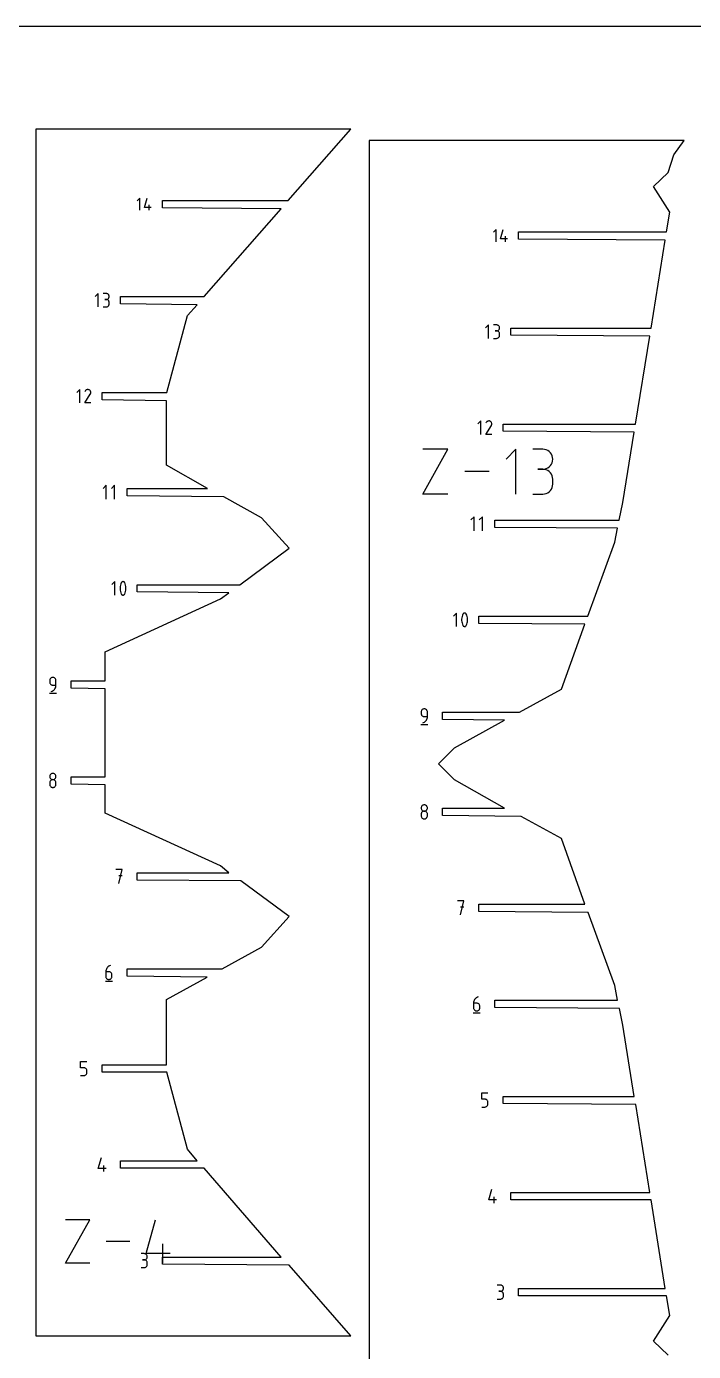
# Model space of a CAD drawing. Extents: x 0 to 980, y 0 to 700.
# Drawn here: x 353.1 to 467.4, y 473 to 700 of the extents above; entities that cross this region are included whole.
import ezdxf

# ---------------------------------------------------------------- set-up
doc = ezdxf.new("R2010")
doc.units = 0

msp = doc.modelspace()

# ---------------------------------------------------------------- linework, layer by layer
at = {"layer": 'annotation', "color": 1}
for p, q in [((372.489324, 670.608921), (372.026398, 670.145865)), ((372.489324, 668.526604), (372.489324, 670.608921)), ((373.270128, 668.989529), (373.731879, 670.608921)), ((374.426333, 668.989529), (373.270128, 668.989529)), ((374.079759, 668.526604), (374.079759, 669.451411)), ((433.553199, 665.22469), (433.090273, 664.761633)), ((433.553199, 663.142372), (433.553199, 665.22469)), ((434.334003, 663.605298), (434.795754, 665.22469)), ((435.490208, 663.605298), (434.334003, 663.605298)), ((435.143634, 663.142372), (435.143634, 664.067179)), ((365.336268, 654.268106), (364.823946, 653.755639)), ((365.336268, 651.963597), (365.336268, 654.268106)), ((366.71213, 654.265432), (366.200386, 654.265432)), ((366.804168, 654.257171), (366.71213, 654.265432)), ((366.890773, 654.233363), (366.804168, 654.257171)), ((366.970504, 654.195474), (366.890773, 654.233363)), ((367.041921, 654.144967), (366.970504, 654.195474)), ((367.103583, 654.083306), (367.041921, 654.144967)), ((367.154049, 654.011956), (367.103583, 654.083306)), ((367.19188, 653.93238), (367.154049, 654.011956)), ((367.215635, 653.846044), (367.19188, 653.93238)), ((367.19188, 653.575677), (367.215635, 653.662348)), ((367.223874, 653.754411), (367.215635, 653.846044)), ((367.215635, 653.662348), (367.223874, 653.754411)), ((367.223874, 653.754411), (367.223874, 653.754411)), ((366.200386, 651.963669), (366.71213, 651.963669)), ((366.71213, 653.241945), (366.455897, 653.241945)), ((366.455897, 653.241945), (366.71213, 653.241945)), ((366.71213, 653.241945), (366.804168, 653.250208)), ((366.804168, 653.233683), (366.71213, 653.241945)), ((366.71213, 653.241945), (366.71213, 653.241945)), ((366.71213, 651.963669), (366.804168, 651.971926)), ((366.71213, 651.963669), (366.71213, 651.963669)), ((366.804168, 653.250208), (366.890773, 653.274029)), ((366.890773, 653.209876), (366.804168, 653.233683)), ((366.804168, 651.971926), (366.890773, 651.995721)), ((366.890773, 653.274029), (366.970504, 653.311956)), ((366.970504, 653.171987), (366.890773, 653.209876)), ((366.890773, 651.995721), (366.970504, 652.033595)), ((366.970504, 653.311956), (367.041921, 653.362537)), ((367.041921, 653.121479), (366.970504, 653.171987)), ((366.970504, 652.033595), (367.041921, 652.084087)), ((367.041921, 653.362537), (367.103583, 653.424319)), ((367.103583, 653.059818), (367.041921, 653.121479)), ((367.041921, 652.084087), (367.103583, 652.145736)), ((367.103583, 653.424319), (367.154049, 653.495849)), ((367.154049, 652.988468), (367.103583, 653.059818)), ((367.103583, 652.145736), (367.154049, 652.217082)), ((367.154049, 653.495849), (367.19188, 653.575677)), ((367.19188, 652.908893), (367.154049, 652.988468)), ((367.154049, 652.217082), (367.19188, 652.296663)), ((367.215635, 652.822556), (367.19188, 652.908893)), ((367.19188, 652.296663), (367.215635, 652.383019)), ((367.223874, 652.730924), (367.215635, 652.822556)), ((367.215635, 652.383019), (367.223874, 652.47469)), ((367.223874, 652.47469), (367.223874, 652.730924)), ((367.223874, 652.730924), (367.223874, 652.730924)), ((432.270226, 648.883874), (431.757904, 648.371408)), ((432.270226, 646.579365), (432.270226, 648.883874)), ((433.646088, 648.8812), (433.134344, 648.8812)), ((433.646088, 647.857713), (433.389855, 647.857713)), ((433.389855, 647.857713), (433.646088, 647.857713)), ((433.738126, 648.872939), (433.646088, 648.8812)), ((433.646088, 647.857713), (433.738126, 647.865976)), ((433.738126, 647.849452), (433.646088, 647.857713)), ((433.646088, 647.857713), (433.646088, 647.857713)), ((433.824731, 648.849132), (433.738126, 648.872939)), ((433.738126, 647.865976), (433.824731, 647.889798)), ((433.824731, 647.825644), (433.738126, 647.849452)), ((433.904462, 648.811242), (433.824731, 648.849132)), ((433.824731, 647.889798), (433.904462, 647.927725)), ((433.904462, 647.787755), (433.824731, 647.825644)), ((433.975879, 648.760735), (433.904462, 648.811242)), ((433.904462, 647.927725), (433.975879, 647.978305)), ((433.975879, 647.737248), (433.904462, 647.787755)), ((434.037541, 648.699074), (433.975879, 648.760735)), ((433.975879, 647.978305), (434.037541, 648.040087)), ((434.037541, 647.675587), (433.975879, 647.737248)), ((434.088007, 648.627724), (434.037541, 648.699074)), ((434.037541, 648.040087), (434.088007, 648.111618)), ((434.088007, 647.604236), (434.037541, 647.675587)), ((434.125838, 648.548149), (434.088007, 648.627724)), ((434.088007, 648.111618), (434.125838, 648.191445)), ((434.125838, 647.524661), (434.088007, 647.604236)), ((434.088007, 646.83285), (434.125838, 646.912431)), ((434.149593, 648.461812), (434.125838, 648.548149)), ((434.125838, 648.191445), (434.149593, 648.278116)), ((434.149593, 647.438325), (434.125838, 647.524661)), ((434.125838, 646.912431), (434.149593, 646.998788)), ((434.157832, 648.370179), (434.149593, 648.461812)), ((434.149593, 648.278116), (434.157832, 648.370179)), ((434.157832, 647.346692), (434.149593, 647.438325)), ((434.149593, 646.998788), (434.157832, 647.090459)), ((434.157832, 648.370179), (434.157832, 648.370179)), ((434.157832, 647.090459), (434.157832, 647.346692)), ((434.157832, 647.346692), (434.157832, 647.346692)), ((433.134344, 646.579438), (433.646088, 646.579438)), ((433.646088, 646.579438), (433.738126, 646.587694)), ((433.646088, 646.579438), (433.646088, 646.579438)), ((433.738126, 646.587694), (433.824731, 646.61149)), ((433.824731, 646.61149), (433.904462, 646.649364)), ((433.904462, 646.649364), (433.975879, 646.699856)), ((433.975879, 646.699856), (434.037541, 646.761505)), ((434.037541, 646.761505), (434.088007, 646.83285)), ((362.182813, 637.816028), (361.670565, 637.303636)), ((362.182813, 635.511853), (362.182813, 637.816028)), ((363.385038, 637.785277), (363.305595, 637.748662)), ((363.469296, 637.807882), (363.385038, 637.785277)), ((363.556423, 637.815971), (363.469296, 637.807882)), ((363.644475, 637.80904), (363.556423, 637.815971)), ((363.731505, 637.786583), (363.644475, 637.80904)), ((363.815568, 637.748095), (363.731505, 637.786583)), ((363.04698, 635.511834), (363.992579, 637.034127)), ((364.070319, 635.511834), (363.04698, 635.511834)), ((363.115617, 637.559813), (363.048425, 637.43092)), ((363.168939, 637.635424), (363.115617, 637.559813)), ((363.232914, 637.698543), (363.168939, 637.635424)), ((363.305595, 637.748662), (363.232914, 637.698543)), ((363.890753, 637.694706), (363.815568, 637.748095)), ((363.815568, 637.748095), (363.815568, 637.748095)), ((363.953616, 637.63064), (363.890753, 637.694706)), ((364.003598, 637.557859), (363.953616, 637.63064)), ((363.992579, 637.034127), (363.993709, 637.035526)), ((363.992579, 637.034127), (363.992579, 637.034127)), ((363.993709, 637.035526), (363.994793, 637.036936)), ((363.994793, 637.036936), (363.995838, 637.038371)), ((363.995838, 637.038371), (363.996851, 637.039841)), ((363.996851, 637.039841), (363.997839, 637.041359)), ((363.997839, 637.041359), (363.998808, 637.042936)), ((363.998808, 637.042936), (363.999768, 637.044585)), ((363.999768, 637.044585), (364.000723, 637.046316)), ((364.000723, 637.046316), (364.001682, 637.048143)), ((364.001682, 637.048143), (364.040726, 637.131973)), ((364.001682, 637.048143), (364.001682, 637.048143)), ((364.04014, 637.478329), (364.003598, 637.557859)), ((364.062683, 637.394012), (364.04014, 637.478329)), ((364.040726, 637.131973), (364.063534, 637.21887)), ((364.070667, 637.306871), (364.062683, 637.394012)), ((364.063534, 637.21887), (364.070667, 637.306871)), ((430.937803, 632.431796), (430.425556, 631.919404)), ((430.937803, 630.127621), (430.937803, 632.431796)), ((431.801971, 630.127603), (432.747569, 631.649895)), ((431.870607, 632.175581), (431.803416, 632.046688)), ((431.92393, 632.251193), (431.870607, 632.175581)), ((431.987904, 632.314311), (431.92393, 632.251193)), ((432.060586, 632.36443), (431.987904, 632.314311)), ((432.140028, 632.401045), (432.060586, 632.36443)), ((432.224286, 632.42365), (432.140028, 632.401045)), ((432.311414, 632.43174), (432.224286, 632.42365)), ((432.399466, 632.424809), (432.311414, 632.43174)), ((432.486496, 632.402352), (432.399466, 632.424809)), ((432.570559, 632.363863), (432.486496, 632.402352)), ((432.645744, 632.310474), (432.570559, 632.363863)), ((432.570559, 632.363863), (432.570559, 632.363863)), ((432.708607, 632.246408), (432.645744, 632.310474)), ((432.758589, 632.173628), (432.708607, 632.246408)), ((432.747569, 631.649895), (432.7487, 631.651294)), ((432.747569, 631.649895), (432.747569, 631.649895)), ((432.7487, 631.651294), (432.749784, 631.652705)), ((432.749784, 631.652705), (432.750829, 631.654139)), ((432.750829, 631.654139), (432.751841, 631.655609)), ((432.751841, 631.655609), (432.752829, 631.657127)), ((432.752829, 631.657127), (432.753799, 631.658704)), ((432.753799, 631.658704), (432.754758, 631.660353)), ((432.754758, 631.660353), (432.755714, 631.662085)), ((432.755714, 631.662085), (432.756673, 631.663912)), ((432.756673, 631.663912), (432.795716, 631.747741)), ((432.756673, 631.663912), (432.756673, 631.663912)), ((432.79513, 632.094097), (432.758589, 632.173628)), ((432.817673, 632.00978), (432.79513, 632.094097)), ((432.795716, 631.747741), (432.818525, 631.834638)), ((432.825658, 631.922639), (432.817673, 632.00978)), ((432.818525, 631.834638), (432.825658, 631.922639)), ((432.82531, 630.127603), (431.801971, 630.127603)), ((421.017155, 619.902609), (425.285586, 627.590028)), ((425.285586, 627.590028), (421.017155, 627.590028)), ((436.963752, 627.590028), (435.25474, 625.880534)), ((436.963752, 619.902609), (436.963752, 627.590028)), ((441.553376, 627.581109), (439.846293, 627.581109)), ((441.860399, 627.553551), (441.553376, 627.581109)), ((442.149297, 627.474134), (441.860399, 627.553551)), ((442.415265, 627.347741), (442.149297, 627.474134)), ((442.653498, 627.179258), (442.415265, 627.347741)), ((442.85919, 626.973569), (442.653498, 627.179258)), ((443.027538, 626.735558), (442.85919, 626.973569)), ((443.153735, 626.470109), (443.027538, 626.735558)), ((443.232977, 626.182107), (443.153735, 626.470109)), ((441.553376, 624.166943), (440.698629, 624.166943)), ((440.698629, 624.166943), (441.553376, 624.166943)), ((441.553376, 624.166943), (441.860399, 624.194507)), ((441.860399, 624.139385), (441.553376, 624.166943)), ((441.553376, 624.166943), (441.553376, 624.166943)), ((441.860399, 624.194507), (442.149297, 624.273971)), ((442.149297, 624.273971), (442.415265, 624.400489)), ((442.415265, 624.400489), (442.653498, 624.569216)), ((442.653498, 624.569216), (442.85919, 624.775309)), ((442.85919, 624.775309), (443.027538, 625.013922)), ((443.027538, 625.013922), (443.153735, 625.280211)), ((443.153735, 625.280211), (443.232977, 625.569331)), ((443.260459, 625.876436), (443.232977, 626.182107)), ((443.232977, 625.569331), (443.260459, 625.876436)), ((443.260459, 625.876436), (443.260459, 625.876436)), ((432.37244, 623.746318), (428.169091, 623.746318)), ((442.149297, 624.059967), (441.860399, 624.139385)), ((442.415265, 623.933575), (442.149297, 624.059967)), ((442.653498, 623.765092), (442.415265, 623.933575)), ((442.85919, 623.559402), (442.653498, 623.765092)), ((443.027538, 623.321391), (442.85919, 623.559402)), ((443.153735, 623.055942), (443.027538, 623.321391)), ((443.232977, 622.76794), (443.153735, 623.055942)), ((443.260459, 622.46227), (443.232977, 622.76794)), ((443.260459, 621.607523), (443.260459, 622.46227)), ((443.260459, 622.46227), (443.260459, 622.46227)), ((366.725421, 621.412029), (366.19187, 620.878328)), ((366.725421, 619.012029), (366.725421, 621.412029)), ((368.158972, 621.412029), (367.625421, 620.878328)), ((368.158972, 619.012029), (368.158972, 621.412029)), ((425.285586, 619.902609), (421.017155, 619.902609)), ((439.846293, 619.90285), (441.553376, 619.90285)), ((441.553376, 619.90285), (441.860399, 619.930392)), ((441.553376, 619.90285), (441.553376, 619.90285)), ((441.860399, 619.930392), (442.149297, 620.00977)), ((442.149297, 620.00977), (442.415265, 620.136111)), ((442.415265, 620.136111), (442.653498, 620.304542)), ((442.653498, 620.304542), (442.85919, 620.510192)), ((442.85919, 620.510192), (443.027538, 620.748187)), ((443.027538, 620.748187), (443.153735, 621.013656)), ((443.153735, 621.013656), (443.232977, 621.301725)), ((443.232977, 621.301725), (443.260459, 621.607523)), ((429.780355, 616.027798), (429.246804, 615.494096)), ((429.780355, 613.627798), (429.780355, 616.027798)), ((431.213906, 616.027798), (430.680355, 615.494096)), ((431.213906, 613.627798), (431.213906, 616.027798)), ((368.21899, 604.914548), (367.705701, 604.401114)), ((368.21899, 602.605688), (368.21899, 604.914548)), ((369.107041, 604.090931), (369.084915, 603.869816)), ((369.084915, 603.869816), (369.084915, 603.647787)), ((369.151294, 604.309426), (369.107041, 604.090931)), ((369.217673, 604.523593), (369.151294, 604.309426)), ((369.306179, 604.731723), (369.217673, 604.523593)), ((369.335983, 604.781287), (369.306179, 604.731723)), ((369.306179, 604.731723), (369.306179, 604.731723)), ((369.373128, 604.823524), (369.335983, 604.781287)), ((369.416382, 604.858025), (369.373128, 604.823524)), ((369.464516, 604.884383), (369.416382, 604.858025)), ((369.516301, 604.902187), (369.464516, 604.884383)), ((369.570505, 604.91103), (369.516301, 604.902187)), ((369.625901, 604.910503), (369.570505, 604.91103)), ((369.681257, 604.900196), (369.625901, 604.910503)), ((369.735344, 604.879701), (369.681257, 604.900196)), ((369.756049, 604.868821), (369.735344, 604.879701)), ((369.735344, 604.879701), (369.735344, 604.879701)), ((369.775918, 604.856323), (369.756049, 604.868821)), ((369.794853, 604.842307), (369.775918, 604.856323)), ((369.812759, 604.826872), (369.794853, 604.842307)), ((369.829539, 604.810117), (369.812759, 604.826872)), ((369.845096, 604.792139), (369.829539, 604.810117)), ((369.859334, 604.77304), (369.845096, 604.792139)), ((369.872156, 604.752916), (369.859334, 604.77304)), ((369.883466, 604.731868), (369.872156, 604.752916)), ((369.972401, 604.523309), (369.883466, 604.731868)), ((369.883466, 604.731868), (369.883466, 604.731868)), ((370.039102, 604.30882), (369.972401, 604.523309)), ((370.083569, 604.090111), (370.039102, 604.30882)), ((370.105803, 603.868888), (370.083569, 604.090111)), ((370.105803, 603.64686), (370.105803, 603.868888)), ((369.084915, 603.647787), (369.107041, 603.426554)), ((369.107041, 603.426554), (369.151294, 603.207823)), ((369.151294, 603.207823), (369.217673, 602.993302)), ((369.217673, 602.993302), (369.306179, 602.7847)), ((369.306179, 602.7847), (369.306179, 602.7847)), ((369.306179, 602.7847), (369.317448, 602.763694)), ((369.317448, 602.763694), (369.330175, 602.743671)), ((369.330175, 602.743671), (369.344308, 602.724691)), ((369.344308, 602.724691), (369.359791, 602.706817)), ((369.359791, 602.706817), (369.376573, 602.690108)), ((369.376573, 602.690108), (369.394599, 602.674625)), ((369.394599, 602.674625), (369.413815, 602.66043)), ((369.413815, 602.66043), (369.434168, 602.647582)), ((369.434168, 602.647582), (369.455605, 602.636143)), ((369.455605, 602.636143), (369.455605, 602.636143)), ((369.455605, 602.636143), (369.509265, 602.616083)), ((369.509265, 602.616083), (369.564299, 602.606117)), ((369.564299, 602.606117), (369.619461, 602.605838)), ((369.619461, 602.605838), (369.673508, 602.614841)), ((369.673508, 602.614841), (369.725196, 602.632718)), ((369.725196, 602.632718), (369.773279, 602.659063)), ((369.773279, 602.659063), (369.816515, 602.69347)), ((369.816515, 602.69347), (369.853659, 602.735533)), ((369.853659, 602.735533), (369.883466, 602.784845)), ((369.883466, 602.784845), (369.972401, 602.993018)), ((369.883466, 602.784845), (369.883466, 602.784845)), ((369.972401, 602.993018), (370.039102, 603.207217)), ((370.039102, 603.207217), (370.083569, 603.425733)), ((370.083569, 603.425733), (370.105803, 603.64686)), ((426.780845, 599.530316), (426.267556, 599.016882)), ((426.780845, 597.221457), (426.780845, 599.530316)), ((427.868033, 599.347492), (427.779528, 599.139361)), ((427.897838, 599.397055), (427.868033, 599.347492)), ((427.868033, 599.347492), (427.868033, 599.347492)), ((427.934982, 599.439292), (427.897838, 599.397055)), ((427.978236, 599.473794), (427.934982, 599.439292)), ((428.026371, 599.500151), (427.978236, 599.473794)), ((428.078155, 599.517956), (428.026371, 599.500151)), ((428.13236, 599.526798), (428.078155, 599.517956)), ((428.187755, 599.526271), (428.13236, 599.526798)), ((428.243111, 599.515964), (428.187755, 599.526271)), ((428.297198, 599.49547), (428.243111, 599.515964)), ((428.317903, 599.484589), (428.297198, 599.49547)), ((428.297198, 599.49547), (428.297198, 599.49547)), ((428.337772, 599.472092), (428.317903, 599.484589)), ((428.356708, 599.458076), (428.337772, 599.472092)), ((428.374614, 599.442641), (428.356708, 599.458076)), ((428.391393, 599.425885), (428.374614, 599.442641)), ((428.406951, 599.407908), (428.391393, 599.425885)), ((428.421189, 599.388808), (428.406951, 599.407908)), ((428.434011, 599.368685), (428.421189, 599.388808)), ((428.445321, 599.347637), (428.434011, 599.368685)), ((428.534255, 599.139077), (428.445321, 599.347637)), ((428.445321, 599.347637), (428.445321, 599.347637)), ((427.668895, 598.7067), (427.646769, 598.485584)), ((427.646769, 598.485584), (427.646769, 598.263556)), ((427.646769, 598.263556), (427.668895, 598.042322)), ((427.713148, 598.925195), (427.668895, 598.7067)), ((427.668895, 598.042322), (427.713148, 597.823591)), ((427.779528, 599.139361), (427.713148, 598.925195)), ((427.713148, 597.823591), (427.779528, 597.609071)), ((427.779528, 597.609071), (427.868033, 597.400468)), ((427.868033, 597.400468), (427.868033, 597.400468)), ((427.868033, 597.400468), (427.879302, 597.379462)), ((427.879302, 597.379462), (427.892029, 597.359439)), ((427.892029, 597.359439), (427.906162, 597.34046)), ((427.906162, 597.34046), (427.921646, 597.322585)), ((427.921646, 597.322585), (427.938427, 597.305876)), ((427.938427, 597.305876), (427.956453, 597.290394)), ((427.956453, 597.290394), (427.975669, 597.276198)), ((427.975669, 597.276198), (427.996023, 597.26335)), ((427.996023, 597.26335), (428.017459, 597.251911)), ((428.017459, 597.251911), (428.017459, 597.251911)), ((428.017459, 597.251911), (428.07112, 597.231851)), ((428.07112, 597.231851), (428.126153, 597.221885)), ((428.126153, 597.221885), (428.181316, 597.221607)), ((428.181316, 597.221607), (428.235363, 597.230609)), ((428.235363, 597.230609), (428.28705, 597.248486)), ((428.28705, 597.248486), (428.335134, 597.274831)), ((428.335134, 597.274831), (428.378369, 597.309238)), ((428.378369, 597.309238), (428.415513, 597.351301)), ((428.415513, 597.351301), (428.445321, 597.400613)), ((428.445321, 597.400613), (428.534255, 597.608787)), ((428.445321, 597.400613), (428.445321, 597.400613)), ((428.600956, 598.924589), (428.534255, 599.139077)), ((428.534255, 597.608787), (428.600956, 597.822985)), ((428.645424, 598.705879), (428.600956, 598.924589)), ((428.600956, 597.822985), (428.645424, 598.041502)), ((428.667657, 598.484656), (428.645424, 598.705879)), ((428.645424, 598.041502), (428.667657, 598.262628)), ((428.667657, 598.262628), (428.667657, 598.484656)), ((357.053035, 588.070384), (357.04443, 587.974506)), ((357.04443, 587.974506), (357.04443, 587.707655)), ((357.077836, 588.160646), (357.053035, 588.070384)), ((357.117315, 588.243781), (357.077836, 588.160646)), ((357.169953, 588.318276), (357.117315, 588.243781)), ((357.234232, 588.382618), (357.169953, 588.318276)), ((357.308633, 588.435294), (357.234232, 588.382618)), ((357.391637, 588.474793), (357.308633, 588.435294)), ((357.481725, 588.499601), (357.391637, 588.474793)), ((357.577379, 588.508207), (357.481725, 588.499601)), ((357.673231, 588.499601), (357.577379, 588.508207)), ((357.577379, 588.508207), (357.577379, 588.508207)), ((357.763425, 588.474793), (357.673231, 588.499601)), ((357.846459, 588.435294), (357.763425, 588.474793)), ((357.920835, 588.382618), (357.846459, 588.435294)), ((357.985052, 588.318276), (357.920835, 588.382618)), ((358.03761, 588.243781), (357.985052, 588.318276)), ((358.077009, 588.160646), (358.03761, 588.243781)), ((358.101748, 588.070384), (358.077009, 588.160646)), ((358.110328, 587.974506), (358.101748, 588.070384)), ((358.110328, 587.174104), (358.110328, 587.974506)), ((358.110328, 587.974506), (358.110328, 587.974506)), ((356.97783, 585.808207), (358.17783, 585.808207)), ((357.04443, 587.707655), (357.04443, 587.707655)), ((357.04443, 587.707655), (357.053035, 587.611782)), ((357.053035, 587.611782), (357.077836, 587.521534)), ((357.077836, 587.521534), (357.117315, 587.438419)), ((357.117315, 587.438419), (357.169953, 587.363948)), ((357.169953, 587.363948), (357.234232, 587.299631)), ((357.234232, 587.299631), (357.308633, 587.246978)), ((357.308633, 587.246978), (357.391637, 587.207499)), ((357.310679, 586.108207), (357.463086, 586.165002)), ((357.310679, 586.108207), (357.310679, 586.108207)), ((357.391637, 587.207499), (357.481725, 587.182705)), ((357.463086, 586.165002), (357.602978, 586.24177)), ((357.481725, 587.182705), (357.577379, 587.174104)), ((357.577379, 587.174104), (358.110328, 587.174104)), ((357.602978, 586.24177), (357.728907, 586.336555)), ((357.728907, 586.336555), (357.839429, 586.447403)), ((357.839429, 586.447403), (357.933097, 586.572356)), ((357.933097, 586.572356), (358.008467, 586.709458)), ((358.008467, 586.709458), (358.064093, 586.856755)), ((358.064093, 586.856755), (358.098528, 587.012289)), ((358.098528, 587.012289), (358.110328, 587.174104)), ((420.7236, 582.686152), (420.714995, 582.590274)), ((420.714995, 582.590274), (420.714995, 582.323423)), ((420.714995, 582.323423), (420.714995, 582.323423)), ((420.714995, 582.323423), (420.7236, 582.227551)), ((420.748401, 582.776415), (420.7236, 582.686152)), ((420.7236, 582.227551), (420.748401, 582.137302)), ((420.78788, 582.85955), (420.748401, 582.776415)), ((420.748401, 582.137302), (420.78788, 582.054187)), ((420.840519, 582.934044), (420.78788, 582.85955)), ((420.78788, 582.054187), (420.840519, 581.979716)), ((420.904798, 582.998386), (420.840519, 582.934044)), ((420.840519, 581.979716), (420.904798, 581.915399)), ((420.979198, 583.051063), (420.904798, 582.998386)), ((420.904798, 581.915399), (420.979198, 581.862746)), ((421.062202, 583.090561), (420.979198, 583.051063)), ((420.979198, 581.862746), (421.062202, 581.823268)), ((421.15229, 583.11537), (421.062202, 583.090561)), ((421.062202, 581.823268), (421.15229, 581.798473)), ((421.247944, 583.123975), (421.15229, 583.11537)), ((421.15229, 581.798473), (421.247944, 581.789873)), ((421.343796, 583.11537), (421.247944, 583.123975)), ((421.247944, 583.123975), (421.247944, 583.123975)), ((421.247944, 581.789873), (421.780893, 581.789873)), ((421.43399, 583.090561), (421.343796, 583.11537)), ((421.399472, 580.952324), (421.509994, 581.063171)), ((421.517025, 583.051063), (421.43399, 583.090561)), ((421.509994, 581.063171), (421.603663, 581.188124)), ((421.5914, 582.998386), (421.517025, 583.051063)), ((421.655617, 582.934044), (421.5914, 582.998386)), ((421.603663, 581.188124), (421.679032, 581.325227)), ((421.708175, 582.85955), (421.655617, 582.934044)), ((421.679032, 581.325227), (421.734658, 581.472523)), ((421.747574, 582.776415), (421.708175, 582.85955)), ((421.734658, 581.472523), (421.769093, 581.628057)), ((421.772313, 582.686152), (421.747574, 582.776415)), ((421.769093, 581.628057), (421.780893, 581.789873)), ((421.780893, 582.590274), (421.772313, 582.686152)), ((421.780893, 581.789873), (421.780893, 582.590274)), ((421.780893, 582.590274), (421.780893, 582.590274)), ((420.648396, 580.423975), (421.848396, 580.423975)), ((420.981244, 580.723975), (421.133652, 580.78077)), ((420.981244, 580.723975), (420.981244, 580.723975)), ((421.133652, 580.78077), (421.273543, 580.857538)), ((421.273543, 580.857538), (421.399472, 580.952324)), ((357.308717, 571.980504), (357.234321, 571.927904)), ((357.391727, 572.019963), (357.308717, 571.980504)), ((357.481836, 572.044757), (357.391727, 572.019963)), ((357.577529, 572.053361), (357.481836, 572.044757)), ((357.673223, 572.044757), (357.577529, 572.053361)), ((357.577529, 572.053361), (357.577529, 572.053361)), ((357.763332, 572.019963), (357.673223, 572.044757)), ((357.846342, 571.980504), (357.763332, 572.019963)), ((357.920738, 571.927904), (357.846342, 571.980504)), ((357.05318, 571.616595), (357.044581, 571.521165)), ((357.044581, 571.521165), (357.044581, 571.521165)), ((357.044581, 571.521165), (357.053185, 571.425287)), ((357.05318, 570.549746), (357.044581, 570.453913)), ((357.044581, 570.453913), (357.044581, 570.188417)), ((357.044581, 570.188417), (357.044581, 570.188417)), ((357.044581, 570.188417), (357.053185, 570.092591)), ((357.077969, 571.706508), (357.05318, 571.616595)), ((357.077969, 570.639974), (357.05318, 570.549746)), ((357.053185, 571.425287), (357.077986, 571.335024)), ((357.053185, 570.092591), (357.077986, 570.002466)), ((357.117432, 571.789381), (357.077969, 571.706508)), ((357.117432, 570.723082), (357.077969, 570.639974)), ((357.077986, 571.335024), (357.117466, 571.251889)), ((357.077986, 570.002466), (357.117466, 569.919532)), ((357.170054, 571.863688), (357.117432, 571.789381)), ((357.170054, 570.797558), (357.117432, 570.723082)), ((357.117466, 571.251889), (357.170104, 571.177395)), ((357.117466, 569.919532), (357.170104, 569.845274)), ((357.234321, 571.927904), (357.170054, 571.863688)), ((357.234321, 570.861888), (357.170054, 570.797558)), ((357.170104, 571.177395), (357.234383, 571.113053)), ((357.170104, 569.845274), (357.234383, 569.781182)), ((357.308717, 570.914556), (357.234321, 570.861888)), ((357.234383, 571.113053), (357.308783, 571.060376)), ((357.234383, 569.781182), (357.308783, 569.728743)), ((357.391727, 570.954051), (357.308717, 570.914556)), ((357.308783, 571.060376), (357.391787, 571.020878)), ((357.308783, 569.728743), (357.391787, 569.689445)), ((357.481836, 570.978858), (357.391727, 570.954051)), ((357.391787, 571.020878), (357.481875, 570.996069)), ((357.391787, 569.689445), (357.481875, 569.664775)), ((357.577529, 570.987464), (357.481836, 570.978858)), ((357.481875, 570.996069), (357.577529, 570.987464)), ((357.577529, 570.987464), (357.673183, 570.996069)), ((357.673223, 570.978863), (357.577529, 570.987464)), ((357.577529, 570.987464), (357.577529, 570.987464)), ((357.577529, 570.987464), (357.577529, 570.987464)), ((357.673183, 570.996069), (357.763271, 571.020878)), ((357.673183, 569.664775), (357.763271, 569.689445)), ((357.763332, 570.954069), (357.673223, 570.978863)), ((357.763271, 571.020878), (357.846275, 571.060376)), ((357.763271, 569.689445), (357.846275, 569.728743)), ((357.846342, 570.91459), (357.763332, 570.954069)), ((357.846275, 571.060376), (357.920676, 571.113053)), ((357.846275, 569.728743), (357.920676, 569.781182)), ((357.920738, 570.861937), (357.846342, 570.91459)), ((357.920676, 571.113053), (357.984955, 571.177395)), ((357.920676, 569.781182), (357.984955, 569.845274)), ((357.985004, 571.863688), (357.920738, 571.927904)), ((357.985004, 570.79762), (357.920738, 570.861937)), ((357.984955, 571.177395), (358.037593, 571.251889)), ((357.984955, 569.845274), (358.037593, 569.919532)), ((358.037627, 571.789381), (357.985004, 571.863688)), ((358.037627, 570.723149), (357.985004, 570.79762)), ((358.037593, 571.251889), (358.077072, 571.335024)), ((358.037593, 569.919532), (358.077072, 570.002466)), ((358.07709, 571.706508), (358.037627, 571.789381)), ((358.07709, 570.640034), (358.037627, 570.723149)), ((358.077072, 571.335024), (358.101873, 571.425287)), ((358.077072, 570.002466), (358.101873, 570.092591)), ((358.101878, 571.616595), (358.07709, 571.706508)), ((358.101878, 570.549786), (358.07709, 570.640034)), ((358.101873, 571.425287), (358.110478, 571.521165)), ((358.101873, 570.092591), (358.110478, 570.188417)), ((358.110478, 571.521165), (358.101878, 571.616595)), ((358.110478, 570.453913), (358.101878, 570.549786)), ((358.110478, 571.521165), (358.110478, 571.521165)), ((358.110478, 570.188417), (358.110478, 570.453913)), ((358.110478, 570.453913), (358.110478, 570.453913)), ((357.481875, 569.664775), (357.577529, 569.656221)), ((357.577529, 569.656221), (357.673183, 569.664775)), ((357.577529, 569.656221), (357.577529, 569.656221)), ((420.723744, 566.232363), (420.715144, 566.136933)), ((420.715144, 566.136933), (420.715144, 566.136933)), ((420.715144, 566.136933), (420.723749, 566.041055)), ((420.723744, 565.165514), (420.715144, 565.069681)), ((420.748533, 566.322277), (420.723744, 566.232363)), ((420.748533, 565.255742), (420.723744, 565.165514)), ((420.723749, 566.041055), (420.74855, 565.950793)), ((420.787996, 566.40515), (420.748533, 566.322277)), ((420.787996, 565.338851), (420.748533, 565.255742)), ((420.74855, 565.950793), (420.788029, 565.867658)), ((420.840618, 566.479456), (420.787996, 566.40515)), ((420.840618, 565.413327), (420.787996, 565.338851)), ((420.788029, 565.867658), (420.840668, 565.793163)), ((420.904884, 566.543672), (420.840618, 566.479456)), ((420.904884, 565.477656), (420.840618, 565.413327)), ((420.840668, 565.793163), (420.904946, 565.728821)), ((420.97928, 566.596272), (420.904884, 566.543672)), ((420.97928, 565.530325), (420.904884, 565.477656)), ((420.904946, 565.728821), (420.979347, 565.676145)), ((421.06229, 566.635732), (420.97928, 566.596272)), ((421.06229, 565.56982), (420.97928, 565.530325)), ((420.979347, 565.676145), (421.062351, 565.636646)), ((421.152399, 566.660526), (421.06229, 566.635732)), ((421.152399, 565.594627), (421.06229, 565.56982)), ((421.062351, 565.636646), (421.152439, 565.611838)), ((421.248093, 566.669129), (421.152399, 566.660526)), ((421.248093, 565.603232), (421.152399, 565.594627)), ((421.152439, 565.611838), (421.248093, 565.603232)), ((421.343787, 566.660526), (421.248093, 566.669129)), ((421.248093, 566.669129), (421.248093, 566.669129)), ((421.248093, 565.603232), (421.343747, 565.611838)), ((421.343787, 565.594632), (421.248093, 565.603232)), ((421.248093, 565.603232), (421.248093, 565.603232)), ((421.248093, 565.603232), (421.248093, 565.603232)), ((421.343747, 565.611838), (421.433835, 565.636646)), ((421.433896, 566.635732), (421.343787, 566.660526)), ((421.433896, 565.569837), (421.343787, 565.594632)), ((421.433835, 565.636646), (421.516839, 565.676145)), ((421.516906, 566.596272), (421.433896, 566.635732)), ((421.516906, 565.530358), (421.433896, 565.569837)), ((421.516839, 565.676145), (421.59124, 565.728821)), ((421.591302, 566.543672), (421.516906, 566.596272)), ((421.591302, 565.477705), (421.516906, 565.530358)), ((421.59124, 565.728821), (421.655518, 565.793163)), ((421.655568, 566.479456), (421.591302, 566.543672)), ((421.655568, 565.413389), (421.591302, 565.477705)), ((421.655518, 565.793163), (421.708157, 565.867658)), ((421.70819, 566.40515), (421.655568, 566.479456)), ((421.70819, 565.338918), (421.655568, 565.413389)), ((421.708157, 565.867658), (421.747636, 565.950793)), ((421.747653, 566.322277), (421.70819, 566.40515)), ((421.747653, 565.255803), (421.70819, 565.338918)), ((421.747636, 565.950793), (421.772437, 566.041055)), ((421.772442, 566.232363), (421.747653, 566.322277)), ((421.772442, 565.165554), (421.747653, 565.255803)), ((421.772437, 566.041055), (421.781042, 566.136933)), ((421.781042, 566.136933), (421.772442, 566.232363)), ((421.781042, 565.069681), (421.772442, 565.165554)), ((421.781042, 566.136933), (421.781042, 566.136933)), ((420.715144, 565.069681), (420.715144, 564.804185)), ((420.715144, 564.804185), (420.715144, 564.804185)), ((420.715144, 564.804185), (420.723749, 564.708359)), ((420.723749, 564.708359), (420.74855, 564.618235)), ((420.74855, 564.618235), (420.788029, 564.5353)), ((420.788029, 564.5353), (420.840668, 564.461043)), ((420.840668, 564.461043), (420.904946, 564.396951)), ((420.904946, 564.396951), (420.979347, 564.344512)), ((420.979347, 564.344512), (421.062351, 564.305213)), ((421.062351, 564.305213), (421.152439, 564.280543)), ((421.152439, 564.280543), (421.248093, 564.271989)), ((421.248093, 564.271989), (421.343747, 564.280543)), ((421.248093, 564.271989), (421.248093, 564.271989)), ((421.343747, 564.280543), (421.433835, 564.305213)), ((421.433835, 564.305213), (421.516839, 564.344512)), ((421.516839, 564.344512), (421.59124, 564.396951)), ((421.59124, 564.396951), (421.655518, 564.461043)), ((421.655518, 564.461043), (421.708157, 564.5353)), ((421.708157, 564.5353), (421.747636, 564.618235)), ((421.747636, 564.618235), (421.772437, 564.708359)), ((421.772437, 564.708359), (421.781042, 564.804185)), ((421.781042, 564.804185), (421.781042, 565.069681)), ((421.781042, 565.069681), (421.781042, 565.069681)), ((369.439254, 555.604385), (368.372002, 555.604385)), ((368.905703, 553.204385), (369.439254, 555.604385)), ((369.439254, 554.535628), (368.905703, 554.535628)), ((428.001028, 550.220153), (426.933776, 550.220153)), ((427.467478, 547.820153), (428.001028, 550.220153)), ((428.001028, 549.151396), (427.467478, 549.151396)), ((366.654118, 538.245938), (366.642317, 538.083717)), ((366.642317, 538.083717), (366.642317, 537.286024)), ((367.175266, 538.083717), (366.642317, 538.083717)), ((366.688562, 538.4018), (366.654118, 538.245938)), ((366.744211, 538.549372), (366.688562, 538.4018)), ((366.819626, 538.68672), (366.744211, 538.549372)), ((366.913371, 538.811912), (366.819626, 538.68672)), ((367.024005, 538.923016), (366.913371, 538.811912)), ((367.150092, 539.018099), (367.024005, 538.923016)), ((367.290192, 539.095229), (367.150092, 539.018099)), ((367.271118, 538.075163), (367.175266, 538.083717)), ((367.361311, 538.050493), (367.271118, 538.075163)), ((367.442869, 539.152474), (367.290192, 539.095229)), ((367.444346, 538.011194), (367.361311, 538.050493)), ((367.442869, 539.152474), (367.442869, 539.152474)), ((367.518722, 537.958755), (367.444346, 538.011194)), ((367.582939, 537.894663), (367.518722, 537.958755)), ((366.575567, 536.452474), (367.775567, 536.452474)), ((366.642317, 537.286024), (366.642317, 537.286024)), ((366.642317, 537.286024), (366.650921, 537.190152)), ((366.650921, 537.190152), (366.675723, 537.099903)), ((366.675723, 537.099903), (366.715202, 537.016788)), ((366.715202, 537.016788), (366.76784, 536.942317)), ((366.76784, 536.942317), (366.832119, 536.878)), ((366.832119, 536.878), (366.90652, 536.825347)), ((366.90652, 536.825347), (366.989523, 536.785869)), ((366.989523, 536.785869), (367.079612, 536.761074)), ((367.079612, 536.761074), (367.175266, 536.752474)), ((367.175266, 536.752474), (367.271118, 536.761074)), ((367.175266, 536.752474), (367.175266, 536.752474)), ((367.271118, 536.761074), (367.361311, 536.785869)), ((367.361311, 536.785869), (367.444346, 536.825347)), ((367.444346, 536.825347), (367.518722, 536.878)), ((367.518722, 536.878), (367.582939, 536.942317)), ((367.635497, 537.820406), (367.582939, 537.894663)), ((367.582939, 536.942317), (367.635497, 537.016788)), ((367.674895, 537.737471), (367.635497, 537.820406)), ((367.635497, 537.016788), (367.674895, 537.099903)), ((367.699634, 537.647347), (367.674895, 537.737471)), ((367.674895, 537.099903), (367.699634, 537.190152)), ((367.708214, 537.55152), (367.699634, 537.647347)), ((367.699634, 537.190152), (367.708214, 537.286024)), ((367.708214, 537.286024), (367.708214, 537.55152)), ((367.708214, 537.55152), (367.708214, 537.55152)), ((429.968389, 533.42768), (429.874645, 533.302488)), ((430.079023, 533.538784), (429.968389, 533.42768)), ((430.20511, 533.633868), (430.079023, 533.538784)), ((430.345211, 533.710998), (430.20511, 533.633868)), ((430.497887, 533.768242), (430.345211, 533.710998)), ((430.497887, 533.768242), (430.497887, 533.768242)), ((429.709136, 532.861706), (429.697335, 532.699485)), ((429.697335, 532.699485), (429.697335, 531.901793)), ((430.230284, 532.699485), (429.697335, 532.699485)), ((429.697335, 531.901793), (429.697335, 531.901793)), ((429.697335, 531.901793), (429.70594, 531.80592)), ((429.70594, 531.80592), (429.730741, 531.715671)), ((429.74358, 533.017568), (429.709136, 532.861706)), ((429.730741, 531.715671), (429.77022, 531.632556)), ((429.799229, 533.16514), (429.74358, 533.017568)), ((429.77022, 531.632556), (429.822858, 531.558085)), ((429.874645, 533.302488), (429.799229, 533.16514)), ((429.822858, 531.558085), (429.887137, 531.493769)), ((429.887137, 531.493769), (429.961538, 531.441116)), ((429.961538, 531.441116), (430.044542, 531.401637)), ((430.044542, 531.401637), (430.13463, 531.376842)), ((430.13463, 531.376842), (430.230284, 531.368242)), ((430.326136, 532.690931), (430.230284, 532.699485)), ((430.230284, 531.368242), (430.326136, 531.376842)), ((430.230284, 531.368242), (430.230284, 531.368242)), ((430.416329, 532.666261), (430.326136, 532.690931)), ((430.326136, 531.376842), (430.416329, 531.401637)), ((430.499364, 532.626962), (430.416329, 532.666261)), ((430.416329, 531.401637), (430.499364, 531.441116)), ((430.57374, 532.574523), (430.499364, 532.626962)), ((430.499364, 531.441116), (430.57374, 531.493769)), ((430.637957, 532.510431), (430.57374, 532.574523)), ((430.57374, 531.493769), (430.637957, 531.558085)), ((430.690515, 532.436174), (430.637957, 532.510431)), ((430.637957, 531.558085), (430.690515, 531.632556)), ((430.729913, 532.353239), (430.690515, 532.436174)), ((430.690515, 531.632556), (430.729913, 531.715671)), ((430.754653, 532.263115), (430.729913, 532.353239)), ((430.729913, 531.715671), (430.754653, 531.80592)), ((430.763233, 532.167289), (430.754653, 532.263115)), ((430.754653, 531.80592), (430.763233, 531.901793)), ((430.763233, 531.901793), (430.763233, 532.167289)), ((430.763233, 532.167289), (430.763233, 532.167289)), ((429.630585, 531.068242), (430.830585, 531.068242)), ((362.337532, 521.631806), (362.337532, 522.700563)), ((362.337532, 522.700563), (363.40343, 522.700563)), ((362.870481, 521.631806), (362.337532, 521.631806)), ((362.337532, 520.300563), (362.870481, 520.300563)), ((362.966175, 521.623252), (362.870481, 521.631806)), ((362.870481, 520.300563), (362.966135, 520.309163)), ((362.870481, 520.300563), (362.870481, 520.300563)), ((362.966135, 520.309163), (363.056223, 520.333958)), ((363.056284, 521.598581), (362.966175, 521.623252)), ((363.056223, 520.333958), (363.139227, 520.373436)), ((363.139294, 521.559283), (363.056284, 521.598581)), ((363.139227, 520.373436), (363.213628, 520.426089)), ((363.21369, 521.506844), (363.139294, 521.559283)), ((363.213628, 520.426089), (363.277906, 520.490406)), ((363.277956, 521.442752), (363.21369, 521.506844)), ((363.277906, 520.490406), (363.330545, 520.564877)), ((363.330578, 521.368495), (363.277956, 521.442752)), ((363.330545, 520.564877), (363.370024, 520.647992)), ((363.370041, 521.28556), (363.330578, 521.368495)), ((363.370024, 520.647992), (363.394825, 520.738241)), ((363.39483, 521.195436), (363.370041, 521.28556)), ((363.394825, 520.738241), (363.40343, 520.834113)), ((363.40343, 521.099609), (363.39483, 521.195436)), ((363.40343, 520.834113), (363.40343, 521.099609)), ((363.40343, 521.099609), (363.40343, 521.099609)), ((431.092524, 516.247574), (431.092524, 517.316331)), ((431.092524, 517.316331), (432.158421, 517.316331)), ((431.625473, 516.247574), (431.092524, 516.247574)), ((431.721166, 516.23902), (431.625473, 516.247574)), ((431.811276, 516.21435), (431.721166, 516.23902)), ((431.894286, 516.175051), (431.811276, 516.21435)), ((431.968681, 516.122612), (431.894286, 516.175051)), ((432.032948, 516.05852), (431.968681, 516.122612)), ((432.08557, 515.984263), (432.032948, 516.05852)), ((432.085537, 515.180645), (432.125016, 515.26376)), ((432.125033, 515.901328), (432.08557, 515.984263)), ((432.125016, 515.26376), (432.149817, 515.354009)), ((432.149822, 515.811204), (432.125033, 515.901328)), ((432.149817, 515.354009), (432.158421, 515.449882)), ((432.158421, 515.715378), (432.149822, 515.811204)), ((432.158421, 515.449882), (432.158421, 515.715378)), ((432.158421, 515.715378), (432.158421, 515.715378)), ((431.092524, 514.916331), (431.625473, 514.916331)), ((431.625473, 514.916331), (431.721127, 514.924931)), ((431.625473, 514.916331), (431.625473, 514.916331)), ((431.721127, 514.924931), (431.811215, 514.949726)), ((431.811215, 514.949726), (431.894219, 514.989205)), ((431.894219, 514.989205), (431.968619, 515.041857)), ((431.968619, 515.041857), (432.032898, 515.106174)), ((432.032898, 515.106174), (432.085537, 515.180645)), ((365.357556, 504.382202), (365.889752, 506.248652)), ((366.690154, 504.382202), (365.357556, 504.382202)), ((366.290706, 503.848652), (366.290706, 504.914549)), ((432.291521, 498.997971), (432.823717, 500.86442)), ((433.224671, 498.46442), (433.224671, 499.530317)), ((433.624119, 498.997971), (432.291521, 498.997971)), ((359.760961, 488.157275), (363.892808, 495.598705)), ((363.892808, 495.598705), (359.760961, 495.598705)), ((373.542727, 489.811601), (375.192852, 495.598705)), ((370.752891, 491.87799), (366.684044, 491.87799)), ((376.436046, 488.157275), (376.436046, 491.462192)), ((363.892808, 488.157275), (359.760961, 488.157275)), ((373.22627, 489.793956), (372.693322, 489.793956)), ((373.22627, 488.728059), (372.95942, 488.728059)), ((372.95942, 488.728059), (373.22627, 488.728059)), ((373.322122, 489.785352), (373.22627, 489.793956)), ((373.22627, 488.728059), (373.322122, 488.736664)), ((373.322122, 488.719455), (373.22627, 488.728059)), ((373.22627, 488.728059), (373.22627, 488.728059)), ((373.412316, 489.760559), (373.322122, 489.785352)), ((373.322122, 488.736664), (373.412316, 488.761473)), ((373.412316, 488.694661), (373.322122, 488.719455)), ((373.495351, 489.721099), (373.412316, 489.760559)), ((373.412316, 488.761473), (373.495351, 488.800971)), ((373.495351, 488.655202), (373.412316, 488.694661)), ((373.569727, 489.668499), (373.495351, 489.721099)), ((373.495351, 488.800971), (373.569727, 488.853648)), ((373.569727, 488.602601), (373.495351, 488.655202)), ((377.674573, 489.811601), (373.542727, 489.811601)), ((373.633944, 489.604283), (373.569727, 489.668499)), ((373.569727, 488.853648), (373.633944, 488.91799)), ((373.633944, 488.538386), (373.569727, 488.602601)), ((373.686501, 489.529976), (373.633944, 489.604283)), ((373.633944, 488.91799), (373.686501, 488.992484)), ((373.686501, 488.464079), (373.633944, 488.538386)), ((373.7259, 489.447103), (373.686501, 489.529976)), ((373.686501, 488.992484), (373.7259, 489.075619)), ((373.7259, 488.381206), (373.686501, 488.464079)), ((373.750639, 489.35719), (373.7259, 489.447103)), ((373.7259, 489.075619), (373.750639, 489.165882)), ((373.750639, 488.291292), (373.7259, 488.381206)), ((373.759219, 489.26176), (373.750639, 489.35719)), ((373.750639, 489.165882), (373.759219, 489.26176)), ((373.759219, 488.195862), (373.750639, 488.291292)), ((373.759219, 489.26176), (373.759219, 489.26176)), ((373.759219, 487.929012), (373.759219, 488.195862)), ((373.759219, 488.195862), (373.759219, 488.195862)), ((372.693322, 487.396816), (373.22627, 487.396816)), ((373.22627, 487.396816), (373.322122, 487.405414)), ((373.22627, 487.396816), (373.22627, 487.396816)), ((373.322122, 487.405414), (373.412316, 487.430196)), ((373.412316, 487.430196), (373.495351, 487.469639)), ((373.495351, 487.469639), (373.569727, 487.522223)), ((373.569727, 487.522223), (373.633944, 487.586427)), ((373.633944, 487.586427), (373.686501, 487.660729)), ((373.686501, 487.660729), (373.7259, 487.743607)), ((373.7259, 487.743607), (373.750639, 487.833542)), ((373.750639, 487.833542), (373.759219, 487.929012)), ((434.290167, 484.409724), (433.757219, 484.409724)), ((434.386019, 484.401121), (434.290167, 484.409724)), ((434.476213, 484.376327), (434.386019, 484.401121)), ((434.559248, 484.336867), (434.476213, 484.376327)), ((434.633624, 484.284267), (434.559248, 484.336867)), ((434.559248, 483.41674), (434.633624, 483.469416)), ((434.697841, 484.220051), (434.633624, 484.284267)), ((434.633624, 483.469416), (434.697841, 483.533758)), ((434.750398, 484.145745), (434.697841, 484.220051)), ((434.697841, 483.533758), (434.750398, 483.608253)), ((434.789797, 484.062872), (434.750398, 484.145745)), ((434.750398, 483.608253), (434.789797, 483.691388)), ((434.814536, 483.972958), (434.789797, 484.062872)), ((434.789797, 483.691388), (434.814536, 483.78165)), ((434.823116, 483.877528), (434.814536, 483.972958)), ((434.814536, 483.78165), (434.823116, 483.877528)), ((434.823116, 483.877528), (434.823116, 483.877528)), ((433.757219, 482.012584), (434.290167, 482.012584)), ((434.290167, 483.343827), (434.023317, 483.343827)), ((434.023317, 483.343827), (434.290167, 483.343827)), ((434.290167, 483.343827), (434.386019, 483.352433)), ((434.386019, 483.335223), (434.290167, 483.343827)), ((434.290167, 483.343827), (434.290167, 483.343827)), ((434.290167, 482.012584), (434.386019, 482.021183)), ((434.290167, 482.012584), (434.290167, 482.012584)), ((434.386019, 483.352433), (434.476213, 483.377241)), ((434.476213, 483.310429), (434.386019, 483.335223)), ((434.386019, 482.021183), (434.476213, 482.045964)), ((434.476213, 483.377241), (434.559248, 483.41674)), ((434.559248, 483.27097), (434.476213, 483.310429)), ((434.476213, 482.045964), (434.559248, 482.085408)), ((434.633624, 483.21837), (434.559248, 483.27097)), ((434.559248, 482.085408), (434.633624, 482.137992)), ((434.697841, 483.154154), (434.633624, 483.21837)), ((434.633624, 482.137992), (434.697841, 482.202195)), ((434.750398, 483.079847), (434.697841, 483.154154)), ((434.697841, 482.202195), (434.750398, 482.276497)), ((434.789797, 482.996974), (434.750398, 483.079847)), ((434.750398, 482.276497), (434.789797, 482.359376)), ((434.814536, 482.907061), (434.789797, 482.996974)), ((434.789797, 482.359376), (434.814536, 482.449311)), ((434.823116, 482.811631), (434.814536, 482.907061)), ((434.814536, 482.449311), (434.823116, 482.54478)), ((434.823116, 482.54478), (434.823116, 482.811631)), ((434.823116, 482.811631), (434.823116, 482.811631))]:
    msp.add_line(p, q, dxfattribs=at)
at = {"layer": 'boundary', "color": 5}
for p, q in [((354.637834, 682.425112), (354.637831, 610.621955)), ((387.735717, 682.425086), (354.637834, 682.425112)), ((408.63787, 682.425071), (387.735717, 682.425086)), ((397.92583, 670.190763), (408.63787, 682.425071)), ((463.302679, 680.457041), (411.812879, 680.457048)), ((411.812879, 680.457048), (411.812879, 672.58779)), ((465.812877, 680.457041), (463.302679, 680.457041)), ((464.04882, 678.03349), (465.812877, 680.457041)), ((463.069843, 675.011369), (464.04882, 678.03349)), ((460.520699, 672.587783), (463.069843, 675.011369)), ((411.812879, 672.58779), (411.812881, 573.698011)), ((463.341492, 668.220743), (460.520699, 672.587783)), ((376.353594, 668.944762), (376.353594, 670.190763)), ((376.353594, 670.190763), (397.92583, 670.190763)), ((396.703529, 668.794763), (376.353594, 668.944762)), ((383.520968, 653.738851), (396.703529, 668.794763)), ((462.788496, 664.806531), (463.341492, 668.220743)), ((437.417469, 663.560531), (437.417469, 664.806531)), ((437.417469, 664.806531), (462.788496, 664.806531)), ((462.562387, 663.410531), (437.417469, 663.560531)), ((460.123799, 648.35462), (462.562387, 663.410531)), ((369.151163, 652.492852), (369.151163, 653.738851)), ((369.151163, 653.738851), (383.520968, 653.738851)), ((382.298667, 652.342851), (369.151163, 652.492852)), ((380.658575, 650.469688), (382.298667, 652.342851)), ((377.103732, 637.28694), (380.658575, 650.469688)), ((436.085121, 647.10862), (436.085121, 648.35462)), ((436.085121, 648.35462), (460.123799, 648.35462)), ((459.897691, 646.95862), (436.085121, 647.10862)), ((457.459102, 631.902709), (459.897691, 646.95862)), ((365.997782, 636.04094), (365.997782, 637.28694)), ((365.997782, 637.28694), (377.103732, 637.28694)), ((377.047831, 635.890952), (365.997782, 636.04094)), ((377.047832, 624.843472), (377.047831, 635.890952)), ((434.752772, 630.656708), (434.752773, 631.902709)), ((434.752773, 631.902709), (457.459102, 631.902709)), ((457.232994, 630.506709), (434.752772, 630.656708)), ((455.282863, 618.46655), (457.232994, 630.506709)), ((384.054499, 620.835029), (377.047832, 624.843472)), ((370.302647, 619.589029), (370.302647, 620.835029)), ((370.302647, 620.835029), (384.054499, 620.835029)), ((386.858566, 619.439029), (370.302647, 619.589029)), ((393.351509, 615.862259), (386.858566, 619.439029)), ((454.673765, 615.450798), (455.282863, 618.46655)), ((398.107841, 610.622001), (393.351509, 615.862259)), ((433.357581, 615.450797), (454.673765, 615.450798)), ((433.357581, 614.204798), (433.357581, 615.450797)), ((454.391812, 614.054798), (433.357581, 614.204798)), ((453.91136, 611.675992), (454.391812, 614.054798)), ((354.637831, 610.621955), (354.637831, 547.542575)), ((389.613734, 604.383118), (398.107841, 610.622001)), ((449.297649, 598.998886), (453.91136, 611.675992)), ((372.032918, 603.137118), (372.032918, 604.383118)), ((372.032918, 604.383118), (389.613734, 604.383118)), ((366.51783, 592.888031), (386.293316, 601.944287)), ((387.713109, 602.987118), (372.032918, 603.137118)), ((386.293316, 601.944287), (387.713109, 602.987118)), ((430.594773, 597.752886), (430.594773, 598.998886)), ((430.594773, 598.998886), (449.297649, 598.998886)), ((448.789589, 597.602887), (430.594773, 597.752886)), ((444.752845, 586.511115), (448.789589, 597.602887)), ((366.51783, 587.931207), (366.51783, 592.888031)), ((360.70483, 586.685207), (360.704831, 587.931207)), ((360.704831, 587.931207), (366.51783, 587.931207)), ((366.51783, 586.535216), (360.70483, 586.685207)), ((366.51783, 579.082278), (366.51783, 586.535216)), ((437.556717, 582.546975), (444.752845, 586.511115)), ((424.375396, 581.300975), (424.375396, 582.546975)), ((424.375396, 582.546975), (437.556717, 582.546975)), ((435.022549, 581.150975), (424.375396, 581.300975)), ((426.435929, 576.420854), (435.022549, 581.150975)), ((366.51783, 571.479296), (366.51783, 579.082278)), ((423.692892, 573.698013), (426.435929, 576.420854)), ((411.812881, 573.698011), (411.812879, 474.808161)), ((426.435928, 570.975174), (423.692892, 573.698013)), ((360.70483, 570.233296), (360.704831, 571.479296)), ((366.51783, 570.083317), (360.70483, 570.233296)), ((360.704831, 571.479296), (366.51783, 571.479296)), ((366.51783, 565.27652), (366.51783, 570.083317)), ((435.024943, 566.095064), (426.435928, 570.975174)), ((386.293281, 556.220369), (366.51783, 565.27652)), ((424.375394, 564.849064), (424.375394, 566.095064)), ((424.375394, 566.095064), (435.024943, 566.095064)), ((437.829013, 564.699064), (424.375394, 564.849064)), ((444.752853, 560.884928), (437.829013, 564.699064)), ((448.792, 549.643153), (444.752853, 560.884928)), ((387.715683, 555.027385), (386.293281, 556.220369)), ((372.033004, 553.781385), (372.033004, 555.027385)), ((372.033004, 555.027385), (387.715683, 555.027385)), ((389.81813, 553.631385), (372.033004, 553.781385)), ((398.107835, 547.542639), (389.81813, 553.631385)), ((430.594779, 548.397153), (430.594779, 549.643153)), ((430.594779, 549.643153), (448.792, 549.643153)), ((354.637831, 547.542575), (354.637834, 475.739403)), ((393.351486, 542.302361), (398.107835, 547.542639)), ((449.352253, 548.247154), (430.594779, 548.397153)), ((453.911368, 535.72007), (449.352253, 548.247154)), ((386.586102, 538.575474), (393.351486, 542.302361)), ((370.302566, 537.329474), (370.302566, 538.575474)), ((370.302566, 538.575474), (386.586102, 538.575474)), ((384.051956, 537.179474), (370.302566, 537.329474)), ((377.047831, 533.32107), (384.051956, 537.179474)), ((454.394221, 533.191242), (453.911368, 535.72007)), ((377.047831, 522.123563), (377.047831, 533.32107)), ((433.357585, 531.945242), (433.357585, 533.191242)), ((433.357585, 533.191242), (454.394221, 533.191242)), ((454.704068, 531.795243), (433.357585, 531.945242)), ((455.282866, 528.929487), (454.704068, 531.795243)), ((457.235395, 516.739331), (455.282866, 528.929487)), ((365.997782, 520.877563), (365.997782, 522.123563)), ((365.997782, 522.123563), (377.047831, 522.123563)), ((377.103732, 520.877563), (365.997782, 520.877563)), ((380.658554, 507.694828), (377.103732, 520.877563)), ((434.752774, 515.493331), (434.752774, 516.739331)), ((434.752774, 516.739331), (457.235395, 516.739331)), ((457.483399, 515.343331), (434.752774, 515.493331)), ((459.90009, 500.28742), (457.483399, 515.343331)), ((382.301055, 505.671651), (380.658554, 507.694828)), ((369.151156, 504.425652), (369.151156, 505.671651)), ((369.151156, 505.671651), (382.301055, 505.671651)), ((383.520954, 504.425651), (369.151156, 504.425652)), ((396.705885, 489.21974), (383.520954, 504.425651)), ((436.085121, 499.04142), (436.085121, 500.28742)), ((436.085121, 500.28742), (459.90009, 500.28742)), ((460.123798, 499.04142), (436.085121, 499.04142)), ((462.564785, 483.835509), (460.123798, 499.04142)), ((376.353571, 487.97374), (376.353571, 489.219741)), ((376.353571, 489.219741), (396.705885, 489.21974)), ((398.057119, 487.82374), (376.353571, 487.97374)), ((408.637834, 475.739393), (398.057119, 487.82374)), ((437.417468, 482.589509), (437.417468, 483.835509)), ((437.417468, 483.835509), (462.564785, 483.835509)), ((462.788493, 482.589509), (437.417468, 482.589509)), ((463.341517, 479.175116), (462.788493, 482.589509)), ((460.520789, 474.808088), (463.341517, 479.175116)), ((354.637834, 475.739403), (387.735735, 475.739388)), ((387.735735, 475.739388), (408.637834, 475.739393)), ((411.812879, 474.808161), (411.812879, 466.938995)), ((463.069879, 472.384597), (460.520789, 474.808088))]:
    msp.add_line(p, q, dxfattribs=at)
at = {"layer": 'frame', "color": 5}
msp.add_line((980, 700), (0, 700), dxfattribs=at)

doc.saveas('drawing.dxf')
